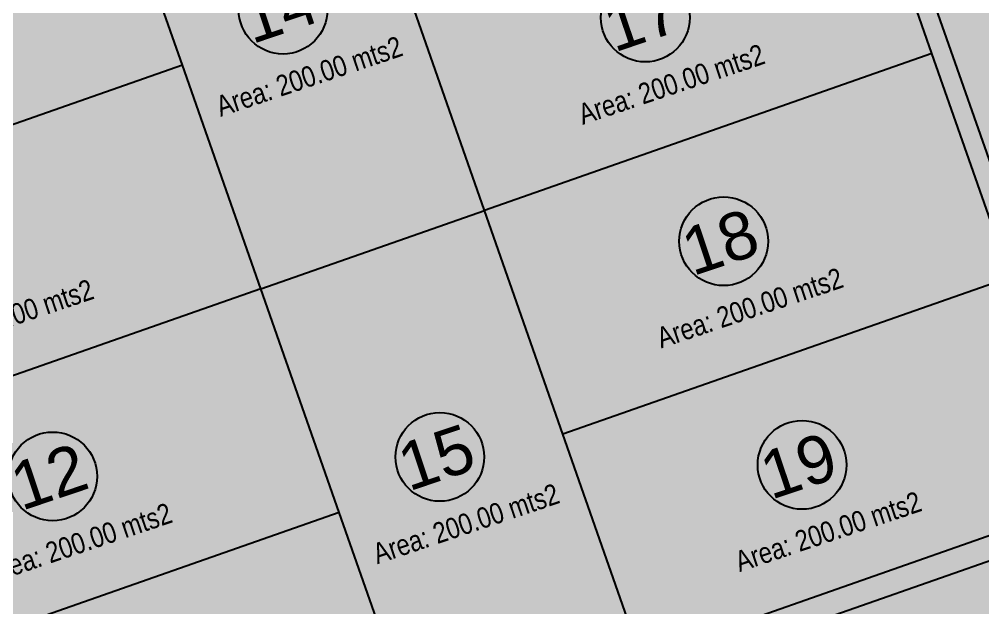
# Model space of a CAD drawing. Header units: millimetres. Extents: x 604785 to 1211550, y 1311006 to 2622648.
# Drawn here: x 604945.62 to 604986.27, y 1311130.97 to 1311155.8 of the extents above; entities that cross this region are included whole.
import ezdxf

# ---------------------------------------------------------------- set-up
doc = ezdxf.new("R2010")
doc.units = ezdxf.units.MM
doc.layers.add('ROTULOS LOTES', color=1, linetype='Continuous')
doc.styles.add('ROTULOS', font='arial.ttf', dxfattribs={"height": 3})
doc.styles.add('TSN - Arial Narrow', font='ARIALN.TTF')

msp = doc.modelspace()

# ---------------------------------------------------------------- hatches: boundary and pattern name
at = {"true_color": 0xafd9aa}
h = msp.add_hatch(color=9, dxfattribs=at)
h.dxf.hatch_style = 1
h.paths.add_polyline_path([(604911.704, 1311128.963), (604908.616, 1311133.702), (604904.8, 1311139.56), (604903.378, 1311141.752), (604890.493, 1311161.615), (604887.114, 1311169.584), (604890.741, 1311171.475), (604900.681, 1311174.09), (604918.672, 1311177.415), (604941.484, 1311182.032), (604970.419, 1311187.096), (605001.145, 1311192.781), (605008.096, 1311168.792), (605020.289, 1311128.427), (605025.004, 1311113.224), (604990.344, 1311101.683), (604983.054, 1311099.323), (604967.143, 1311093.947), (604940.498, 1311085), (604933.737, 1311094.578), (604921.226, 1311114.213), (604916.727, 1311121.222), (604912.283, 1311128.072, -0.999015)])
at = {"true_color": 0xebebeb}
h = msp.add_hatch(color=7, dxfattribs=at)
h.dxf.hatch_style = 1
h.paths.add_polyline_path([(604978.906, 1311171.636), (604991.49, 1311135.772), (604997.435, 1311137.108, -0.350964), (604997.887, 1311137.972), (605002.825, 1311139.715), (604998.847, 1311151.054), (604993.887, 1311149.301, -0.41593), (604993.016, 1311149.7), (604989.719, 1311159.098), (604984.622, 1311173.64)])
h.paths.add_polyline_path([(604987.15, 1311160.513), (604990.115, 1311152.137), (604991.011, 1311152.454), (604988.046, 1311160.83)], flags=24)
h.paths.add_polyline_path([(604996.595, 1311142.319), (605000.072, 1311143.545), (604999.735, 1311144.503), (604996.258, 1311143.277)], flags=24)
h.paths.add_polyline_path([(604996.92, 1311141.747), (605000.32, 1311142.962), (604999.993, 1311143.878), (604996.592, 1311142.663)], flags=24)
at = {"true_color": 0x636466}
h = msp.add_hatch(color=251, dxfattribs=at)
h.dxf.hatch_style = 1
h.paths.add_polyline_path([(604978.255, 1311173.49), (604977.505, 1311173.227), (604980.812, 1311163.79), (604990.735, 1311135.478), (604991.49, 1311135.772)])
at = {"true_color": 0xafd9aa}
h = msp.add_hatch(color=9, dxfattribs=at)
h.dxf.hatch_style = 1
h.paths.add_polyline_path([(604961.938, 1311157.175), (604958.63, 1311166.612), (604949.193, 1311163.305), (604952.501, 1311153.867), (604955.808, 1311144.43), (604965.245, 1311147.738)])
h = msp.add_hatch(color=9, dxfattribs=at)
h.dxf.hatch_style = 1
h.paths.add_polyline_path([(604961.938, 1311157.175), (604965.245, 1311147.738), (604984.12, 1311154.353), (604980.812, 1311163.79)])
h = msp.add_hatch(color=9, dxfattribs=at)
h.dxf.hatch_style = 1
h.paths.add_polyline_path([(604930.319, 1311156.69), (604933.626, 1311147.252), (604952.501, 1311153.867), (604949.193, 1311163.305)])
h = msp.add_hatch(color=9, dxfattribs=at)
h.dxf.hatch_style = 1
h.paths.add_polyline_path([(604984.12, 1311154.353), (604965.245, 1311147.738), (604968.553, 1311138.3), (604987.427, 1311144.915)])
h = msp.add_hatch(color=9, dxfattribs=at)
h.dxf.hatch_style = 1
h.paths.add_polyline_path([(604933.626, 1311147.253), (604936.934, 1311137.815), (604955.808, 1311144.43), (604952.501, 1311153.867)])
h = msp.add_hatch(color=9, dxfattribs=at)
h.dxf.hatch_style = 1
h.paths.add_polyline_path([(604965.245, 1311147.738), (604955.808, 1311144.43), (604959.115, 1311134.993), (604962.423, 1311125.556), (604971.86, 1311128.863), (604968.553, 1311138.3)])
h = msp.add_hatch(color=9, dxfattribs=at)
h.dxf.hatch_style = 1
h.paths.add_polyline_path([(604990.735, 1311135.478), (604987.427, 1311144.915), (604968.553, 1311138.3), (604971.86, 1311128.863)])
h = msp.add_hatch(color=9, dxfattribs=at)
h.dxf.hatch_style = 1
h.paths.add_polyline_path([(604936.934, 1311137.815), (604940.241, 1311128.378), (604959.115, 1311134.993), (604955.808, 1311144.43)])
at = {"true_color": 0xebebeb}
h = msp.add_hatch(color=7, dxfattribs=at)
h.dxf.hatch_style = 1
h.paths.add_polyline_path([(605009.736, 1311130.79), (605008.484, 1311134.36, 0.318731), (605008.079, 1311134.564), (605000.05, 1311131.782, -0.362883), (604999.165, 1311132.176), (604997.435, 1311137.108), (604991.49, 1311135.772, -0.378986), (604990.948, 1311134.493), (604960.118, 1311123.683), (604963.331, 1311114.519)])
h.paths.add_polyline_path([(604974.64, 1311123.098), (604963.839, 1311119.311, -1), (604963.508, 1311120.254), (604974.309, 1311124.042, -1)], flags=16)
h.paths.add_polyline_path([(604981.368, 1311125.457), (604992.17, 1311129.242, 1), (604991.839, 1311130.186), (604981.037, 1311126.4, 1)], flags=16)
at = {"true_color": 0x636466}
h = msp.add_hatch(color=251, dxfattribs=at)
h.dxf.hatch_style = 1
h.paths.add_polyline_path([(604990.948, 1311134.493, 0.378986), (604991.49, 1311135.772), (604990.735, 1311135.478), (604971.86, 1311128.863), (604962.423, 1311125.556), (604943.548, 1311118.941), (604942.794, 1311118.676), (604942.799, 1311118.661, 0.406774), (604944.148, 1311118.084)])
at = {"true_color": 0xafd9aa}
h = msp.add_hatch(color=9, dxfattribs=at)
h.dxf.hatch_style = 1
h.paths.add_polyline_path([(604940.241, 1311128.378), (604943.548, 1311118.941), (604962.423, 1311125.556), (604959.115, 1311134.993)])

# ---------------------------------------------------------------- linework, layer by layer
for p, q in [((604991.49, 1311135.772), (604978.256, 1311173.487)), ((604984.12, 1311154.353), (604980.812, 1311163.79)), ((604952.501, 1311153.867), (604949.193, 1311163.305)), ((604965.245, 1311147.738), (604961.938, 1311157.175)), ((604984.12, 1311154.353), (604965.245, 1311147.738)), ((604987.427, 1311144.915), (604984.12, 1311154.353)), ((604952.501, 1311153.867), (604933.626, 1311147.253)), ((604955.808, 1311144.43), (604952.501, 1311153.867)), ((604955.808, 1311144.43), (604965.245, 1311147.738)), ((604968.553, 1311138.3), (604965.245, 1311147.738)), ((604987.427, 1311144.915), (604968.553, 1311138.3)), ((604955.808, 1311144.43), (604936.934, 1311137.815)), ((604959.115, 1311134.993), (604955.808, 1311144.43)), ((604971.86, 1311128.863), (604968.553, 1311138.3)), ((604990.735, 1311135.478), (604971.86, 1311128.863)), ((604959.115, 1311134.993), (604940.241, 1311128.378)), ((604962.423, 1311125.556), (604959.115, 1311134.993)), ((604990.948, 1311134.493), (604944.086, 1311118.062))]:
    msp.add_line(p, q)
at = {"color": 1}
for centre in [(604956.746, 1311156.207), (604972.029, 1311155.874), (604975.336, 1311146.436), (604963.361, 1311137.333), (604978.644, 1311136.999), (604947.025, 1311136.514)]:
    msp.add_circle(centre, 1.872, dxfattribs=at)

# ---------------------------------------------------------------- texts
at = {"color": 0, "linetype": 'Continuous', "lineweight": 25, "ltscale": 0.1, "char_height": 0.87404, "width": 14.13316, "attachment_point": 1, "rotation": 18.5755, "style": 'TSN - Arial Narrow'}
for insert in [(604952.172, 1311151.95), (604967.455, 1311151.616), (604970.762, 1311142.179), (604939.143, 1311141.694), (604958.787, 1311133.075), (604974.069, 1311132.742), (604942.45, 1311132.257)]:
    msp.add_mtext('\\pi-2.62211,l4.37019,t4.37019;Area: 200.00 mts2', dxfattribs=dict(at, insert=insert))
at = {"layer": 'ROTULOS LOTES', "color": 18, "true_color": 0x000000, "style": 'ROTULOS'}
for s, p in [('14', (604955.43, 1311154.745)), ('17', (604970.715, 1311154.392)), ('18', (604974.023, 1311144.954)), ('15', (604962.045, 1311135.871)), ('19', (604977.33, 1311135.517)), ('12', (604945.708, 1311135.052))]:
    msp.add_text(s, height=2.0142, rotation=18.5755, dxfattribs=at).set_placement(p)

doc.saveas('drawing.dxf')
